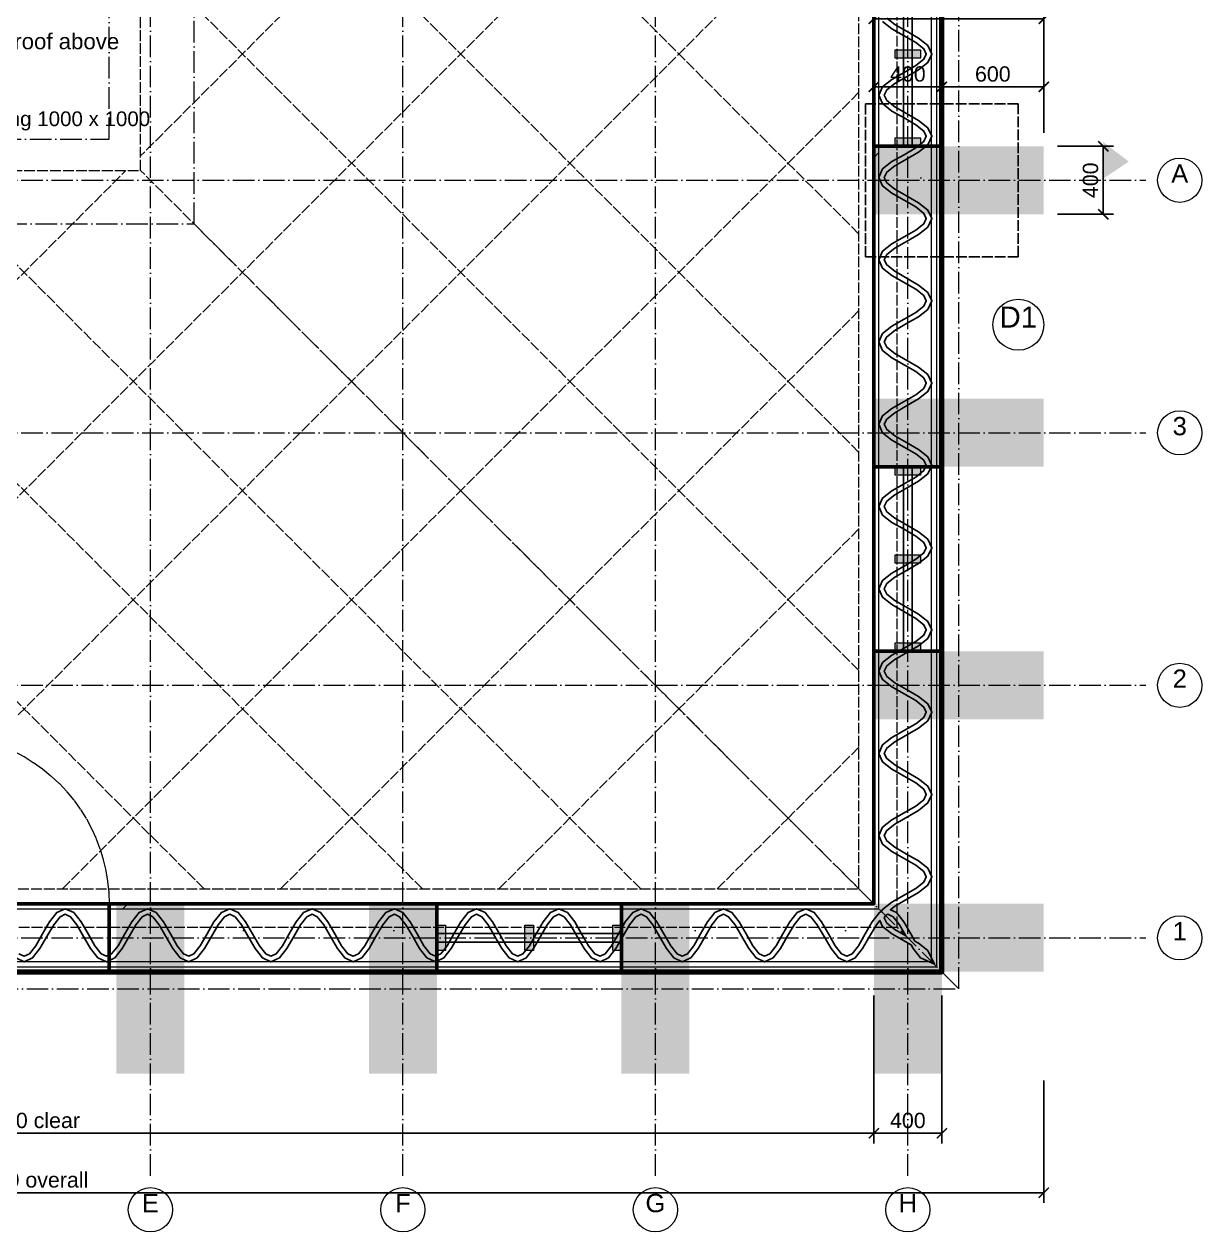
# Model space of a CAD drawing. Header units: millimetres. Extents: x 0 to 157872, y -2 to 14466.
# Drawn here: x 41230 to 48160, y 0 to 7106 of the extents above; entities that cross this region are included whole.
import ezdxf
from ezdxf.enums import TextEntityAlignment as Align

# ---------------------------------------------------------------- set-up
doc = ezdxf.new("R2010")
doc.units = ezdxf.units.MM
doc.linetypes.add('DASHDOT', pattern=[3.556, 2.54, -0.508, 0, -0.508])
doc.linetypes.add('DASHED', pattern=[1.524, 1.27, -0.254])
for name, color, linetype, lineweight in [('ANNOTATION', 4, 'CONTINUOUS', 18), ('BUTTRESS-SOLID', 7, 'CONTINUOUS', 25), ('DIMS', 3, 'CONTINUOUS', 18), ('HATCH-INSULATION', 7, 'Continuous', 9), ('HATCH-PRINTED', 7, 'CONTINUOUS', 9), ('HIDDEN-AXIS', 8, 'DASHED', 18), ('LINES', 7, 'CONTINUOUS', 25), ('OUTLINE-CUT', 7, 'CONTINUOUS', 50), ('OUTLINE-FINE', 7, 'CONTINUOUS', 25), ('PRINTED-BEAD', 7, 'CONTINUOUS', 25), ('TEXT', 7, 'CONTINUOUS', 18)]:
    doc.layers.add(name, color=color, linetype=linetype, lineweight=lineweight)
doc.styles.get("Standard").update_dxf_attribs({"font": 'arial.ttf'})
doc.dimstyles.new('PYR-1-50', dxfattribs={"dimscale": 50, "dimtxt": 1.8, "dimasz": 1.2, "dimexe": 1.2, "dimexo": 0.8, "dimgap": 0.6, "dimtad": 1, "dimdec": 0, "dimtxsty": 'Standard', "dimblk": 'ARCHTICK', "dimcen": 2.5, "dimclrd": 3, "dimclre": 3, "dimclrt": 7, "dimazin": 3, "dimtfac": 1, "dimtmove": 0, "dimatfit": 3})
pattern_1 = [(45, (0, 0), (-1425.35, 1425.35), [])]
pattern_2 = [(0, (0, 0), (442.913, 885.827), [0, -885.827])]

# ---------------------------------------------------------------- blocks, each defined once
blk = doc.blocks.new('_ARCHTICK')
at = {"color": 0, "linetype": 'BYBLOCK', "const_width": 0.15}
blk.add_lwpolyline([(-0.5, -0.5), (0.5, 0.5)], dxfattribs=at)

msp = doc.modelspace()

# ---------------------------------------------------------------- hatches: boundary and pattern name
at = {"layer": 'ANNOTATION', "ltscale": 50}
h = msp.add_hatch(color=7, dxfattribs=at)
h.dxf.hatch_style = 1
h.paths.add_polyline_path([(47580, 6197.1), (47580, 6412.1), (47730, 6297.1)])
at = {"layer": 'BUTTRESS-SOLID', "ltscale": 50}
h = msp.add_hatch(color=7, dxfattribs=at)
h.dxf.hatch_style = 1
h.paths.add_polyline_path([(46355, 6905), (46355, 6955), (46505, 6955), (46505, 6905)])
h = msp.add_hatch(color=7, dxfattribs=at)
h.dxf.hatch_style = 1
h.paths.add_polyline_path([(46355, 6387.1), (46355, 6437.1), (46505, 6437.1), (46505, 6387.1)])
h = msp.add_hatch(color=7, dxfattribs=at)
h.dxf.hatch_style = 1
h.paths.add_polyline_path([(47230, 5987.1), (46230, 5987.1), (46230, 6387.1), (46635, 6387.1), (47230, 6387.1)])
h = msp.add_hatch(color=7, dxfattribs=at)
h.dxf.hatch_style = 1
h.paths.add_polyline_path([(47230, 4501.4), (46635, 4501.4), (46230, 4501.4), (46230, 4901.4), (47230, 4901.4)])
h = msp.add_hatch(color=7, dxfattribs=at)
h.dxf.hatch_style = 1
h.paths.add_polyline_path([(46355, 4501.4), (46505, 4501.4), (46505, 4451.4), (46355, 4451.4)])
h = msp.add_hatch(color=7, dxfattribs=at)
h.dxf.hatch_style = 1
h.paths.add_polyline_path([(46355, 3983.6), (46505, 3983.6), (46505, 3933.6), (46355, 3933.6)])
h = msp.add_hatch(color=7, dxfattribs=at)
h.dxf.hatch_style = 1
h.paths.add_polyline_path([(47230, 3415.7), (47230, 3015.7), (46230, 3015.7), (46230, 3415.7), (46635, 3415.7), (46635, 3415.7)])
h = msp.add_hatch(color=7, dxfattribs=at)
h.dxf.hatch_style = 1
h.paths.add_polyline_path([(46355, 3465.7), (46505, 3465.7), (46505, 3415.7), (46355, 3415.7)])
h = msp.add_hatch(color=7, dxfattribs=at)
h.dxf.hatch_style = 1
h.paths.add_polyline_path([(41772.9, 930), (41772.9, 1930), (42172.9, 1930), (42172.9, 930)])
h = msp.add_hatch(color=7, dxfattribs=at)
h.dxf.hatch_style = 1
h.paths.add_polyline_path([(43658.6, 1930), (43658.6, 1525), (43658.6, 930), (43258.6, 930), (43258.6, 1930)])
h = msp.add_hatch(color=7, dxfattribs=at)
h.dxf.hatch_style = 1
h.paths.add_polyline_path([(45144.3, 1930), (45144.3, 930), (44744.3, 930), (44744.3, 1525), (44744.3, 1930)])
h = msp.add_hatch(color=7, dxfattribs=at)
h.dxf.hatch_style = 1
h.paths.add_polyline_path([(46230, 1530), (46230, 1930), (47230, 1930), (47230, 1530)])
h = msp.add_hatch(color=7, dxfattribs=at)
h.dxf.hatch_style = 1
h.paths.add_polyline_path([(46230, 930), (46230, 1930), (46630, 1930), (46630, 930)])
h = msp.add_hatch(color=7, dxfattribs=at)
h.dxf.hatch_style = 1
h.paths.add_polyline_path([(43708.6, 1805), (43708.6, 1655), (43658.6, 1655), (43658.6, 1805)])
h = msp.add_hatch(color=7, dxfattribs=at)
h.dxf.hatch_style = 1
h.paths.add_polyline_path([(44226.4, 1805), (44226.4, 1655), (44176.4, 1655), (44176.4, 1805)])
h = msp.add_hatch(color=7, dxfattribs=at)
h.dxf.hatch_style = 1
h.paths.add_polyline_path([(44744.3, 1805), (44744.3, 1655), (44694.3, 1655), (44694.3, 1805)])
at = {"layer": 'HATCH-INSULATION', "ltscale": 50}
h = msp.add_hatch(dxfattribs=at)
h.set_pattern_fill('DOTS', scale=23.622047)
h.set_pattern_definition(pattern_2)
h.paths.add_polyline_path([(46260, 6207.2), (46260, 6387.1), (46488.6, 6387.1), (46476.6, 6377.7), (46407.5, 6337.9), (46336.6, 6297), (46281.7, 6253.8)])
h = msp.add_hatch(dxfattribs=at)
h.set_pattern_fill('DOTS', scale=23.622047)
h.set_pattern_definition(pattern_2)
h.paths.add_polyline_path([(46570, 6387.1), (46570, 5965.1), (46548.3, 6011.7), (46493.4, 6055), (46422.5, 6095.8), (46353.4, 6135.6), (46305.8, 6173.1), (46291.5, 6203.9), (46305.8, 6234.6), (46353.4, 6272.1), (46422.5, 6311.9), (46493.4, 6352.8), (46537.1, 6387.1)])
h = msp.add_hatch(dxfattribs=at)
h.set_pattern_fill('DOTS', scale=23.622047)
h.set_pattern_definition(pattern_2)
h.paths.add_polyline_path([(46260, 5723.1), (46260, 6200.5), (46281.7, 6154), (46336.6, 6110.7), (46407.5, 6069.8), (46476.6, 6030), (46524.2, 5992.6), (46538.5, 5961.8), (46524.2, 5931), (46476.6, 5893.6), (46407.5, 5853.8), (46336.6, 5812.9), (46281.7, 5769.7)])
h = msp.add_hatch(dxfattribs=at)
h.set_pattern_fill('DOTS', scale=23.622047)
h.set_pattern_definition(pattern_2)
h.paths.add_polyline_path([(46570, 5481), (46548.3, 5527.6), (46493.4, 5570.9), (46353.4, 5651.5), (46305.8, 5689), (46291.5, 5719.8), (46305.8, 5750.5), (46353.4, 5788), (46422.5, 5827.8), (46493.4, 5868.7), (46548.3, 5911.9), (46570, 5958.5)])
h = msp.add_hatch(dxfattribs=at)
h.set_pattern_fill('DOTS', scale=23.622047)
h.set_pattern_definition(pattern_2)
h.paths.add_polyline_path([(46260, 5716.5), (46281.7, 5669.9), (46336.6, 5626.6), (46476.6, 5546), (46524.2, 5508.5), (46538.5, 5477.7), (46524.2, 5447), (46476.6, 5409.5), (46407.5, 5369.7), (46336.6, 5328.8), (46281.7, 5285.6), (46260, 5239)])
h = msp.add_hatch(dxfattribs=at)
h.set_pattern_fill('DOTS', scale=23.622047)
h.set_pattern_definition(pattern_2)
h.paths.add_polyline_path([(46570, 4997), (46548.3, 5043.5), (46493.4, 5086.8), (46353.4, 5167.5), (46305.8, 5204.9), (46291.5, 5235.7), (46305.8, 5266.5), (46353.4, 5303.9), (46422.5, 5343.7), (46493.4, 5384.6), (46548.3, 5427.8), (46570, 5474.4)])
h = msp.add_hatch(dxfattribs=at)
h.set_pattern_fill('DOTS', scale=23.622047)
h.set_pattern_definition(pattern_2)
h.paths.add_polyline_path([(46260, 5232.4), (46281.7, 5185.8), (46336.6, 5142.5), (46476.6, 5061.9), (46524.2, 5024.4), (46538.5, 4993.6), (46524.2, 4962.9), (46476.6, 4925.4), (46407.5, 4885.6), (46336.6, 4844.7), (46281.7, 4801.5), (46260, 4754.9)])
h = msp.add_hatch(dxfattribs=at)
h.set_pattern_fill('DOTS', scale=23.622047)
h.set_pattern_definition(pattern_2)
h.paths.add_polyline_path([(46570, 4990.3), (46570, 4512.9), (46548.3, 4559.5), (46493.4, 4602.7), (46422.5, 4643.6), (46353.4, 4683.4), (46305.8, 4720.8), (46291.5, 4751.6), (46305.8, 4782.4), (46353.4, 4819.8), (46422.5, 4859.6), (46493.4, 4900.5), (46548.3, 4943.7)])
h = msp.add_hatch(dxfattribs=at)
h.set_pattern_fill('DOTS', scale=23.622047)
h.set_pattern_definition(pattern_2)
h.paths.add_polyline_path([(46407.5, 4617.6), (46476.6, 4577.8), (46524.2, 4540.3), (46538.5, 4509.5), (46534.7, 4501.4), (46260, 4501.4), (46260, 4748.3), (46281.7, 4701.7), (46336.6, 4658.5)])
h = msp.add_hatch(dxfattribs=at)
h.set_pattern_fill('DOTS', scale=23.622047)
h.set_pattern_definition(pattern_2)
h.paths.add_polyline_path([(46567.8, 4501.4), (46570, 4506.2), (46570, 4501.4)])
h = msp.add_hatch(dxfattribs=at)
h.set_pattern_fill('DOTS', scale=23.622047)
h.set_pattern_definition(pattern_2)
h.paths.add_polyline_path([(46336.6, 3392.5), (46281.7, 3349.2), (46260, 3302.6), (46260, 3415.7), (46376.9, 3415.7)])
h = msp.add_hatch(dxfattribs=at)
h.set_pattern_fill('DOTS', scale=23.622047)
h.set_pattern_definition(pattern_2)
h.paths.add_polyline_path([(46548.3, 3107.2), (46493.4, 3150.4), (46422.5, 3191.3), (46353.4, 3231.1), (46305.8, 3268.5), (46291.5, 3299.3), (46305.8, 3330.1), (46353.4, 3367.5), (46437, 3415.7), (46570, 3415.7), (46570, 3060.6)])
h = msp.add_hatch(dxfattribs=at)
h.set_pattern_fill('DOTS', scale=23.622047)
h.set_pattern_definition(pattern_2)
h.paths.add_polyline_path([(46260, 3296), (46281.7, 3249.4), (46336.6, 3206.2), (46407.5, 3165.3), (46476.6, 3125.5), (46524.2, 3088), (46538.5, 3057.3), (46524.2, 3026.5), (46476.6, 2989), (46336.6, 2908.4), (46281.7, 2865.1), (46260, 2818.5)])
h = msp.add_hatch(dxfattribs=at)
h.set_pattern_fill('DOTS', scale=23.622047)
h.set_pattern_definition(pattern_2)
h.paths.add_polyline_path([(46570, 2576.5), (46548.3, 2623.1), (46493.4, 2666.3), (46422.5, 2707.2), (46353.4, 2747), (46305.8, 2784.5), (46291.5, 2815.2), (46305.8, 2846), (46353.4, 2883.5), (46493.4, 2964.1), (46548.3, 3007.4), (46570, 3054)])
h = msp.add_hatch(dxfattribs=at)
h.set_pattern_fill('DOTS', scale=23.622047)
h.set_pattern_definition(pattern_2)
h.paths.add_polyline_path([(46260, 2811.9), (46281.7, 2765.3), (46336.6, 2722.1), (46407.5, 2681.2), (46476.6, 2641.4), (46524.2, 2604), (46538.5, 2573.2), (46524.2, 2542.4), (46476.6, 2505), (46336.6, 2424.3), (46281.7, 2381), (46260, 2334.5)])
h = msp.add_hatch(dxfattribs=at)
h.set_pattern_fill('DOTS', scale=23.622047)
h.set_pattern_definition(pattern_2)
h.paths.add_polyline_path([(46570, 2092.4), (46548.3, 2139), (46493.4, 2182.2), (46422.5, 2223.1), (46353.4, 2262.9), (46305.8, 2300.4), (46291.5, 2331.1), (46305.8, 2361.9), (46353.4, 2399.4), (46493.4, 2480), (46548.3, 2523.3), (46570, 2569.9)])
h = msp.add_hatch(dxfattribs=at)
h.set_pattern_fill('DOTS', scale=23.622047)
h.set_pattern_definition(pattern_2)
h.paths.add_polyline_path([(46263, 1878.3), (46219.8, 1823.4), (46178.9, 1752.5), (46139.1, 1683.4), (46101.7, 1635.8), (46070.9, 1621.5), (46040.1, 1635.8), (46002.7, 1683.4), (45962.9, 1752.5), (45922, 1823.4), (45878.8, 1878.3), (45832.2, 1900), (46260, 1900), (46260, 2327.8), (46281.7, 2281.2), (46336.6, 2238), (46407.5, 2197.1), (46476.6, 2157.3), (46524.2, 2119.9), (46538.5, 2089.1), (46524.2, 2058.3), (46476.6, 2020.9), (46336.6, 1940.2), (46281.7, 1897), (46275.8, 1884.2)])
h = msp.add_hatch(dxfattribs=at)
h.set_pattern_fill('DOTS', scale=23.622047)
h.set_pattern_definition(pattern_2)
h.paths.add_polyline_path([(46570, 1608.3), (46548.3, 1654.9), (46493.4, 1698.1), (46470.8, 1711.2), (46447, 1752.5), (46406.1, 1823.4), (46362.9, 1878.3), (46327.4, 1894.8), (46353.4, 1915.3), (46493.4, 1996), (46548.3, 2039.2), (46570, 2085.8)])
h = msp.add_hatch(dxfattribs=at)
h.set_pattern_fill('DOTS', scale=23.622047)
h.set_pattern_definition(pattern_2)
h.paths.add_polyline_path([(41782.3, 1683.4), (41744.9, 1635.8), (41730, 1628.9), (41730, 1900), (41952.8, 1900), (41906.2, 1878.3), (41863, 1823.4), (41822.1, 1752.5)])
h = msp.add_hatch(dxfattribs=at)
h.set_pattern_fill('DOTS', scale=23.622047)
h.set_pattern_definition(pattern_2)
h.paths.add_polyline_path([(42194.9, 1590), (41730, 1590), (41730, 1595.9), (41764, 1611.7), (41807.2, 1666.6), (41848.1, 1737.5), (41887.9, 1806.6), (41925.4, 1854.2), (41956.1, 1868.5), (41986.9, 1854.2), (42024.4, 1806.6), (42064.2, 1737.5), (42105, 1666.6), (42148.3, 1611.7)])
h = msp.add_hatch(dxfattribs=at)
h.set_pattern_fill('DOTS', scale=23.622047)
h.set_pattern_definition(pattern_2)
h.paths.add_polyline_path([(41959.5, 1900), (42436.9, 1900), (42390.3, 1878.3), (42347.1, 1823.4), (42306.2, 1752.5), (42266.4, 1683.4), (42229, 1635.8), (42198.2, 1621.5), (42167.4, 1635.8), (42130, 1683.4), (42090.2, 1752.5), (42049.3, 1823.4), (42006, 1878.3)])
h = msp.add_hatch(dxfattribs=at)
h.set_pattern_fill('DOTS', scale=23.622047)
h.set_pattern_definition(pattern_2)
h.paths.add_polyline_path([(42679, 1590), (42201.5, 1590), (42248.1, 1611.7), (42291.3, 1666.6), (42332.2, 1737.5), (42372, 1806.6), (42409.5, 1854.2), (42440.2, 1868.5), (42471, 1854.2), (42508.5, 1806.6), (42548.3, 1737.5), (42589.1, 1666.6), (42632.4, 1611.7)])
h = msp.add_hatch(dxfattribs=at)
h.set_pattern_fill('DOTS', scale=23.622047)
h.set_pattern_definition(pattern_2)
h.paths.add_polyline_path([(42443.5, 1900), (42921, 1900), (42874.4, 1878.3), (42831.2, 1823.4), (42790.3, 1752.5), (42750.5, 1683.4), (42713, 1635.8), (42682.3, 1621.5), (42651.5, 1635.8), (42614, 1683.4), (42574.2, 1752.5), (42533.4, 1823.4), (42490.1, 1878.3)])
h = msp.add_hatch(dxfattribs=at)
h.set_pattern_fill('DOTS', scale=23.622047)
h.set_pattern_definition(pattern_2)
h.paths.add_polyline_path([(43163, 1590), (42685.6, 1590), (42732.2, 1611.7), (42775.4, 1666.6), (42816.3, 1737.5), (42856.1, 1806.6), (42893.5, 1854.2), (42924.3, 1868.5), (42955.1, 1854.2), (42992.5, 1806.6), (43032.3, 1737.5), (43073.2, 1666.6), (43116.5, 1611.7)])
h = msp.add_hatch(dxfattribs=at)
h.set_pattern_fill('DOTS', scale=23.622047)
h.set_pattern_definition(pattern_2)
h.paths.add_polyline_path([(42927.6, 1900), (43405.1, 1900), (43358.5, 1878.3), (43315.3, 1823.4), (43274.4, 1752.5), (43234.6, 1683.4), (43197.1, 1635.8), (43166.4, 1621.5), (43135.6, 1635.8), (43098.1, 1683.4), (43058.3, 1752.5), (43017.5, 1823.4), (42974.2, 1878.3)])
h = msp.add_hatch(dxfattribs=at)
h.set_pattern_fill('DOTS', scale=23.622047)
h.set_pattern_definition(pattern_2)
h.paths.add_polyline_path([(43647.1, 1590), (43169.7, 1590), (43216.3, 1611.7), (43259.5, 1666.6), (43300.4, 1737.5), (43340.2, 1806.6), (43377.6, 1854.2), (43408.4, 1868.5), (43439.2, 1854.2), (43476.6, 1806.6), (43516.4, 1737.5), (43557.3, 1666.6), (43600.5, 1611.7)])
h = msp.add_hatch(dxfattribs=at)
h.set_pattern_fill('DOTS', scale=23.622047)
h.set_pattern_definition(pattern_2)
h.paths.add_polyline_path([(43650.5, 1621.5), (43619.7, 1635.8), (43582.2, 1683.4), (43542.4, 1752.5), (43501.5, 1823.4), (43458.3, 1878.3), (43411.7, 1900), (43658.6, 1900), (43658.6, 1625.3)])
h = msp.add_hatch(dxfattribs=at)
h.set_pattern_fill('DOTS', scale=23.622047)
h.set_pattern_definition(pattern_2)
h.paths.add_polyline_path([(44767.5, 1823.4), (44744.3, 1783.1), (44744.3, 1900), (44857.4, 1900), (44810.8, 1878.3)])
h = msp.add_hatch(dxfattribs=at)
h.set_pattern_fill('DOTS', scale=23.622047)
h.set_pattern_definition(pattern_2)
h.paths.add_polyline_path([(45099.4, 1590), (44744.3, 1590), (44744.3, 1723), (44752.7, 1737.5), (44792.5, 1806.6), (44829.9, 1854.2), (44860.7, 1868.5), (44891.5, 1854.2), (44928.9, 1806.6), (44968.7, 1737.5), (45009.6, 1666.6), (45052.8, 1611.7)])
h = msp.add_hatch(dxfattribs=at)
h.set_pattern_fill('DOTS', scale=23.622047)
h.set_pattern_definition(pattern_2)
h.paths.add_polyline_path([(44864, 1900), (45341.5, 1900), (45294.9, 1878.3), (45251.6, 1823.4), (45210.8, 1752.5), (45171, 1683.4), (45133.5, 1635.8), (45102.7, 1621.5), (45072, 1635.8), (45034.5, 1683.4), (44994.7, 1752.5), (44953.8, 1823.4), (44910.6, 1878.3)])
h = msp.add_hatch(dxfattribs=at)
h.set_pattern_fill('DOTS', scale=23.622047)
h.set_pattern_definition(pattern_2)
h.paths.add_polyline_path([(45583.5, 1590), (45106, 1590), (45152.6, 1611.7), (45195.9, 1666.6), (45236.7, 1737.5), (45276.5, 1806.6), (45314, 1854.2), (45344.8, 1868.5), (45375.5, 1854.2), (45413, 1806.6), (45452.8, 1737.5), (45493.7, 1666.6), (45536.9, 1611.7)])
h = msp.add_hatch(dxfattribs=at)
h.set_pattern_fill('DOTS', scale=23.622047)
h.set_pattern_definition(pattern_2)
h.paths.add_polyline_path([(45348.1, 1900), (45825.5, 1900), (45779, 1878.3), (45735.7, 1823.4), (45694.8, 1752.5), (45655, 1683.4), (45617.6, 1635.8), (45586.8, 1621.5), (45556, 1635.8), (45518.6, 1683.4), (45478.8, 1752.5), (45437.9, 1823.4), (45394.7, 1878.3)])
h = msp.add_hatch(dxfattribs=at)
h.set_pattern_fill('DOTS', scale=23.622047)
h.set_pattern_definition(pattern_2)
h.paths.add_polyline_path([(46067.6, 1590), (45590.1, 1590), (45636.7, 1611.7), (45680, 1666.6), (45720.8, 1737.5), (45760.6, 1806.6), (45798.1, 1854.2), (45828.9, 1868.5), (45859.6, 1854.2), (45897.1, 1806.6), (45936.9, 1737.5), (45977.8, 1666.6), (46021, 1611.7)])
h = msp.add_hatch(dxfattribs=at)
h.set_pattern_fill('DOTS', scale=23.622047)
h.set_pattern_definition(pattern_2)
h.paths.add_polyline_path([(46313, 1868.5), (46343.7, 1854.2), (46381.2, 1806.6), (46418.9, 1741.1), (46353.4, 1778.8), (46305.8, 1816.3), (46291.5, 1847), (46298.3, 1861.7)])
h = msp.add_hatch(dxfattribs=at)
h.set_pattern_fill('DOTS', scale=23.622047)
h.set_pattern_definition(pattern_2)
h.paths.add_polyline_path([(46074.2, 1590), (46120.8, 1611.7), (46164, 1666.6), (46204.9, 1737.5), (46244.7, 1806.6), (46265.2, 1832.6), (46281.7, 1797.1), (46336.6, 1753.9), (46448.8, 1689.2), (46461.9, 1666.6), (46505.1, 1611.7), (46551.7, 1590)])
h = msp.add_hatch(dxfattribs=at)
h.set_pattern_fill('DOTS', scale=23.622047)
h.set_pattern_definition(pattern_2)
h.paths.add_polyline_path([(43653.8, 1590), (43658.6, 1592.2), (43658.6, 1590)])
at = {"layer": 'HATCH-PRINTED', "ltscale": 50}
h = msp.add_hatch(dxfattribs=at)
h.set_pattern_fill('ANSI31', scale=25.19685)
h.set_pattern_definition(pattern_1)
h.paths.add_polyline_path([(46258.5, 5719.8), (46260, 5716.5), (46260, 5239), (46258.5, 5235.7), (46260, 5232.4), (46260, 4754.9), (46258.5, 4751.6), (46260, 4748.3), (46260, 4501.4), (46230, 4501.4), (46230, 6387.1), (46260, 6387.1), (46260, 6207.2), (46258.5, 6203.9), (46260, 6200.5), (46260, 5723.1)])
h = msp.add_hatch(dxfattribs=at)
h.set_pattern_fill('ANSI31', scale=25.19685)
h.set_pattern_definition(pattern_1)
h.paths.add_polyline_path([(46570, 4997), (46570, 5474.4), (46571.5, 5477.7), (46570, 5481), (46570, 5958.5), (46571.5, 5961.8), (46570, 5965.1), (46570, 6387.1), (46630, 6387.1), (46630, 4501.4), (46570, 4501.4), (46570, 4506.2), (46571.5, 4509.5), (46570, 4512.9), (46570, 4990.3), (46571.5, 4993.6)])
h = msp.add_hatch(dxfattribs=at)
h.set_pattern_fill('ANSI31', scale=25.19685)
h.set_pattern_definition(pattern_1)
h.paths.add_polyline_path([(46070.9, 1588.5), (46074.2, 1590), (46551.7, 1590), (46585.9, 1574.1), (46570, 1608.3), (46570, 2085.8), (46571.5, 2089.1), (46570, 2092.4), (46570, 2569.9), (46571.5, 2573.2), (46570, 2576.5), (46570, 3054), (46571.5, 3057.3), (46570, 3060.6), (46570, 3415.7), (46630, 3415.7), (46630, 1530), (44744.3, 1530), (44744.3, 1590), (45099.4, 1590), (45102.7, 1588.5), (45106, 1590), (45583.5, 1590), (45586.8, 1588.5), (45590.1, 1590), (46067.6, 1590)])
h = msp.add_hatch(dxfattribs=at)
h.set_pattern_fill('ANSI31', scale=25.19685)
h.set_pattern_definition(pattern_1)
h.paths.add_polyline_path([(46230, 3415.7), (46260, 3415.7), (46260, 3302.6), (46258.5, 3299.3), (46260, 3296), (46260, 2818.5), (46258.5, 2815.2), (46260, 2811.9), (46260, 2334.5), (46258.5, 2331.1), (46260, 2327.8), (46260, 1900), (45832.2, 1900), (45828.9, 1901.5), (45825.5, 1900), (45348.1, 1900), (45344.8, 1901.5), (45341.5, 1900), (44864, 1900), (44860.7, 1901.5), (44857.4, 1900), (44744.3, 1900), (44744.3, 1930), (46230, 1930)])
h = msp.add_hatch(dxfattribs=at)
h.set_pattern_fill('ANSI31', scale=25.19685)
h.set_pattern_definition(pattern_1)
h.paths.add_polyline_path([(41959.5, 1900), (41956.1, 1901.5), (41952.8, 1900), (41730, 1900), (41730, 1930), (43658.6, 1930), (43658.6, 1900), (43411.7, 1900), (43408.4, 1901.5), (43405.1, 1900), (42927.6, 1900), (42924.3, 1901.5), (42921, 1900), (42443.5, 1900), (42440.2, 1901.5), (42436.9, 1900)])
h = msp.add_hatch(dxfattribs=at)
h.set_pattern_fill('ANSI31', scale=25.19685)
h.set_pattern_definition(pattern_1)
h.paths.add_polyline_path([(43166.4, 1588.5), (43169.7, 1590), (43647.1, 1590), (43650.5, 1588.5), (43653.8, 1590), (43658.6, 1590), (43658.6, 1530), (41730, 1530), (41730, 1590), (42194.9, 1590), (42198.2, 1588.5), (42201.5, 1590), (42679, 1590), (42682.3, 1588.5), (42685.6, 1590), (43163, 1590)])

# ---------------------------------------------------------------- linework, layer by layer
at = {"layer": 'ANNOTATION', "lineweight": 18, "ltscale": 50}
for centre, radius in [((48030, 6187.1), 130), ((47080, 5337.1), 150), ((48030, 4701.4), 130), ((48030, 3215.7), 130), ((48030, 1730), 130), ((41972.9, 130), 130), ((43458.6, 130), 130), ((44944.3, 130), 130), ((46430, 130), 130)]:
    msp.add_circle(centre, radius, dxfattribs=at)
at = {"layer": 'HIDDEN-AXIS', "linetype": 'DASHDOT', "lineweight": 13, "ltscale": 50}
for points in [[(41972.9, 330), (41972.9, 13530)], [(43458.6, 330), (43458.6, 13530)], [(44944.3, 330), (44944.3, 13530)], [(46430, 330), (46430, 13530)], [(34630, 6187.1), (47830, 6187.1)], [(34630, 4701.4), (47830, 4701.4)], [(34630, 3215.7), (47830, 3215.7)], [(34630, 1730), (47830, 1730)]]:
    msp.add_lwpolyline(points, dxfattribs=at)
at = {"layer": 'HIDDEN-AXIS', "linetype": 'DASHDOT', "lineweight": 20, "ltscale": 50}
for points in [[(35730, 1430), (46730, 1430), (46730, 12430), (35730, 12430), (35730, 1430)], [(40230, 5930), (42230, 5930), (42230, 7930), (40230, 7930), (40230, 5930)], [(40730, 6430), (41730, 6430), (41730, 7430), (40730, 7430), (40730, 6430)], [(46730, 1430), (42230, 5930)]]:
    msp.add_lwpolyline(points, dxfattribs=at)
at = {"layer": 'HIDDEN-AXIS', "linetype": 'DASHED', "lineweight": 20, "ltscale": 50}
for points in [[(36092.5, 1792.5), (46367.5, 1792.5), (46367.5, 12067.5), (36092.5, 12067.5), (36092.5, 1792.5)], [(36317.5, 2017.5), (46142.5, 2017.5), (46142.5, 11842.5), (36317.5, 11842.5), (36317.5, 2017.5)], [(46142.5, 10558.1), (41915.5, 6331.1)], [(46142.5, 9273.8), (42514.4, 5645.6)], [(46142.5, 5870.6), (43156.6, 8856.6)], [(46142.5, 4586.2), (42514.4, 8214.4)], [(46142.5, 7989.4), (43156.6, 5003.4)], [(40544.5, 6244.5), (41915.5, 6244.5), (41915.5, 7615.5), (40544.5, 7615.5), (40544.5, 6244.5)], [(46142.5, 3301.9), (41915.5, 7528.9)], [(46142.5, 6705), (43798.8, 4361.2)], [(37601.9, 2017.5), (41828.9, 6244.5)], [(44858.1, 2017.5), (40631.1, 6244.5)], [(46142.5, 2017.5), (41915.5, 6244.5)], [(38886.2, 2017.5), (42514.4, 5645.6)], [(43573.8, 2017.5), (39945.6, 5645.6)], [(46142.5, 5420.6), (44440.9, 3719.1)], [(42289.4, 2017.5), (39303.4, 5003.4)], [(40170.6, 2017.5), (43156.6, 5003.4)], [(41455, 2017.5), (43798.8, 4361.2)], [(46142.5, 4136.2), (45083.1, 3076.9)], [(42739.4, 2017.5), (44440.9, 3719.1)], [(44023.8, 2017.5), (45083.1, 3076.9)], [(46142.5, 2851.9), (45725.3, 2434.7)], [(45308.1, 2017.5), (45725.3, 2434.7)]]:
    msp.add_lwpolyline(points, dxfattribs=at)
at = {"layer": 'HIDDEN-AXIS', "linetype": 'DASHED', "lineweight": 25, "ltscale": 50}
msp.add_lwpolyline([(46180, 5737.1), (47080, 5737.1), (47080, 6637.1), (46180, 6637.1), (46180, 5737.1)], dxfattribs=at)
at = {"layer": 'HIDDEN-AXIS', "linetype": 'DASHDOT', "lineweight": 50, "ltscale": 50}
msp.add_lwpolyline([(47580, 6187.1), (47580, 6187.1)], dxfattribs=at)
at = {"layer": 'HIDDEN-AXIS', "linetype": 'DASHED', "lineweight": 15, "ltscale": 50}
msp.add_lwpolyline([(41172.3, 2826.9), (41230, 2796), (41285.6, 2761.5), (41338.8, 2723.4), (41389.3, 2681.8), (41437.1, 2637.1), (41481.8, 2589.3), (41523.4, 2538.8), (41561.5, 2485.6), (41596, 2430), (41626.9, 2372.3), (41653.9, 2312.7), (41676.9, 2251.4), (41695.9, 2188.8), (41710.8, 2125.1), (41721.4, 2060.5), (41727.9, 1995.4), (41730, 1930)], dxfattribs=at)
at = {"layer": 'LINES', "lineweight": 25, "ltscale": 50}
for points in [[(46405, 6387.1), (46405, 7472.9)], [(46455, 6387.1), (46455, 7472.9)], [(46405, 3415.7), (46405, 4501.4)], [(46455, 3415.7), (46455, 4501.4)], [(43658.6, 1755), (44744.3, 1755)], [(43658.6, 1705), (44744.3, 1705)]]:
    msp.add_lwpolyline(points, dxfattribs=at)
at = {"layer": 'LINES', "lineweight": 50, "ltscale": 50}
for points in [[(46230, 6387.1), (46630, 6387.1)], [(46230, 4501.4), (46630, 4501.4)], [(46230, 3415.7), (46630, 3415.7)], [(41730, 1930), (41730, 1530)], [(43658.6, 1930), (43658.6, 1530)], [(44744.3, 1930), (44744.3, 1530)]]:
    msp.add_lwpolyline(points, dxfattribs=at)
at = {"layer": 'OUTLINE-CUT', "lineweight": 100, "ltscale": 50}
msp.add_lwpolyline([(35830, 1530), (46630, 1530), (46630, 12330), (35830, 12330)], close=True, dxfattribs=at)
at = {"layer": 'OUTLINE-CUT', "lineweight": 50, "ltscale": 50}
msp.add_lwpolyline([(36230, 1930), (46230, 1930), (46230, 11930), (36230, 11930)], close=True, dxfattribs=at)
at = {"layer": 'OUTLINE-FINE', "lineweight": 9, "ltscale": 50}
msp.add_lwpolyline([(35860, 1560), (46600, 1560), (46600, 12300), (35860, 12300)], close=True, dxfattribs=at)
at = {"layer": 'OUTLINE-FINE', "lineweight": 15, "ltscale": 50}
for points in [[(35890, 1590), (46570, 1590), (46570, 12270), (35890, 12270)], [(36200, 1900), (46260, 1900), (46260, 11960), (36200, 11960)]]:
    msp.add_lwpolyline(points, close=True, dxfattribs=at)
at = {"layer": 'OUTLINE-FINE', "lineweight": 20, "ltscale": 50}
for points in [[(46355, 6905), (46355, 6955), (46505, 6955), (46505, 6905)], [(46355, 6387.1), (46355, 6437.1), (46505, 6437.1), (46505, 6387.1)], [(46355, 4451.4), (46355, 4501.4), (46505, 4501.4), (46505, 4451.4)], [(46355, 3933.6), (46355, 3983.6), (46505, 3983.6), (46505, 3933.6)], [(46355, 3415.7), (46355, 3465.7), (46505, 3465.7), (46505, 3415.7)], [(43658.6, 1805), (43708.6, 1805), (43708.6, 1655), (43658.6, 1655)], [(44176.4, 1805), (44226.4, 1805), (44226.4, 1655), (44176.4, 1655)], [(44694.3, 1805), (44744.3, 1805), (44744.3, 1655), (44694.3, 1655)]]:
    msp.add_lwpolyline(points, close=True, dxfattribs=at)
at = {"layer": 'PRINTED-BEAD', "lineweight": 25, "ltscale": 50}
for points in [[(46305.8, 7141.3), (46353.4, 7103.8), (46422.5, 7064), (46493.4, 7023.1), (46548.3, 6979.9), (46571.5, 6930), (46548.3, 6880.1), (46493.4, 6836.9), (46422.5, 6796), (46353.4, 6756.2), (46305.8, 6718.7), (46291.5, 6688), (46305.8, 6657.2), (46353.4, 6619.7), (46422.5, 6579.9), (46493.4, 6539), (46548.3, 6495.8), (46571.5, 6445.9), (46548.3, 6396), (46493.4, 6352.8), (46422.5, 6311.9), (46353.4, 6272.1), (46305.8, 6234.6), (46291.5, 6203.9), (46305.8, 6173.1), (46353.4, 6135.6), (46422.5, 6095.8), (46493.4, 6055), (46548.3, 6011.7), (46571.5, 5961.8), (46548.3, 5911.9), (46493.4, 5868.7), (46422.5, 5827.8), (46353.4, 5788), (46305.8, 5750.5), (46291.5, 5719.8), (46305.8, 5689), (46353.4, 5651.5), (46493.4, 5570.9), (46548.3, 5527.6), (46571.5, 5477.7), (46548.3, 5427.8), (46493.4, 5384.6), (46422.5, 5343.7), (46353.4, 5303.9), (46305.8, 5266.5), (46291.5, 5235.7), (46305.8, 5204.9), (46353.4, 5167.5), (46493.4, 5086.8), (46548.3, 5043.5), (46571.5, 4993.6), (46548.3, 4943.7), (46493.4, 4900.5), (46422.5, 4859.6), (46353.4, 4819.8), (46305.8, 4782.4), (46291.5, 4751.6), (46305.8, 4720.8), (46353.4, 4683.4), (46422.5, 4643.6), (46493.4, 4602.7), (46548.3, 4559.5), (46571.5, 4509.5), (46548.3, 4459.6), (46493.4, 4416.4), (46422.5, 4375.5), (46353.4, 4335.7), (46305.8, 4298.3), (46291.5, 4267.5), (46305.8, 4236.7), (46353.4, 4199.3), (46422.5, 4159.5), (46493.4, 4118.6), (46548.3, 4075.4), (46571.5, 4025.5), (46548.3, 3975.5), (46493.4, 3932.3), (46422.5, 3891.4), (46353.4, 3851.6), (46305.8, 3814.2), (46291.5, 3783.4), (46305.8, 3752.6), (46353.4, 3715.2), (46493.4, 3634.5), (46548.3, 3591.3), (46571.5, 3541.4), (46548.3, 3491.5), (46493.4, 3448.2), (46353.4, 3367.5), (46305.8, 3330.1), (46291.5, 3299.3), (46305.8, 3268.5), (46353.4, 3231.1), (46422.5, 3191.3), (46493.4, 3150.4), (46548.3, 3107.2), (46571.5, 3057.3), (46548.3, 3007.4), (46493.4, 2964.1), (46353.4, 2883.5), (46305.8, 2846), (46291.5, 2815.2), (46305.8, 2784.5), (46353.4, 2747), (46422.5, 2707.2), (46493.4, 2666.3), (46548.3, 2623.1), (46571.5, 2573.2), (46548.3, 2523.3), (46493.4, 2480), (46353.4, 2399.4), (46305.8, 2361.9), (46291.5, 2331.1), (46305.8, 2300.4), (46353.4, 2262.9), (46422.5, 2223.1), (46493.4, 2182.2), (46548.3, 2139), (46571.5, 2089.1), (46548.3, 2039.2), (46493.4, 1996), (46353.4, 1915.3), (46327.4, 1894.8), (46362.9, 1878.3), (46406.1, 1823.4), (46447, 1752.5), (46470.8, 1711.2), (46493.4, 1698.1), (46548.3, 1654.9), (46585.9, 1574.1), (46505.1, 1611.7), (46461.9, 1666.6), (46448.8, 1689.2), (46336.6, 1753.9), (46281.7, 1797.1), (46265.2, 1832.6), (46244.7, 1806.6), (46204.9, 1737.5), (46164, 1666.6), (46120.8, 1611.7), (46070.9, 1588.5), (46021, 1611.7), (45977.8, 1666.6), (45936.9, 1737.5), (45897.1, 1806.6), (45859.6, 1854.2), (45828.9, 1868.5), (45798.1, 1854.2), (45760.6, 1806.6), (45720.8, 1737.5), (45680, 1666.6), (45636.7, 1611.7), (45586.8, 1588.5), (45536.9, 1611.7), (45493.7, 1666.6), (45452.8, 1737.5), (45413, 1806.6), (45375.5, 1854.2), (45344.8, 1868.5), (45314, 1854.2), (45276.5, 1806.6), (45236.7, 1737.5), (45195.9, 1666.6), (45152.6, 1611.7), (45102.7, 1588.5), (45052.8, 1611.7), (45009.6, 1666.6), (44968.7, 1737.5), (44928.9, 1806.6), (44891.5, 1854.2), (44860.7, 1868.5), (44829.9, 1854.2), (44792.5, 1806.6), (44752.7, 1737.5), (44711.8, 1666.6), (44668.5, 1611.7), (44618.6, 1588.5), (44568.7, 1611.7), (44525.5, 1666.6), (44484.6, 1737.5), (44444.8, 1806.6), (44407.4, 1854.2), (44376.6, 1868.5), (44345.8, 1854.2), (44308.4, 1806.6), (44268.6, 1737.5), (44227.7, 1666.6), (44184.5, 1611.7), (44134.5, 1588.5), (44084.6, 1611.7), (44041.4, 1666.6), (44000.5, 1737.5), (43960.7, 1806.6), (43923.3, 1854.2), (43892.5, 1868.5), (43861.7, 1854.2), (43824.3, 1806.6), (43784.5, 1737.5), (43743.6, 1666.6), (43700.4, 1611.7), (43650.5, 1588.5), (43600.5, 1611.7), (43557.3, 1666.6), (43516.4, 1737.5), (43476.6, 1806.6), (43439.2, 1854.2), (43408.4, 1868.5), (43377.6, 1854.2), (43340.2, 1806.6), (43300.4, 1737.5), (43259.5, 1666.6), (43216.3, 1611.7), (43166.4, 1588.5), (43116.5, 1611.7), (43073.2, 1666.6), (43032.3, 1737.5), (42992.5, 1806.6), (42955.1, 1854.2), (42924.3, 1868.5), (42893.5, 1854.2), (42856.1, 1806.6), (42816.3, 1737.5), (42775.4, 1666.6), (42732.2, 1611.7), (42682.3, 1588.5), (42632.4, 1611.7), (42589.1, 1666.6), (42548.3, 1737.5), (42508.5, 1806.6), (42471, 1854.2), (42440.2, 1868.5), (42409.5, 1854.2), (42372, 1806.6), (42332.2, 1737.5), (42291.3, 1666.6), (42248.1, 1611.7), (42198.2, 1588.5), (42148.3, 1611.7), (42105, 1666.6), (42064.2, 1737.5), (42024.4, 1806.6), (41986.9, 1854.2), (41956.1, 1868.5), (41925.4, 1854.2), (41887.9, 1806.6), (41848.1, 1737.5), (41807.2, 1666.6), (41764, 1611.7), (41714.1, 1588.5), (41664.2, 1611.7), (41621, 1666.6), (41580.1, 1737.5), (41540.3, 1806.6), (41502.8, 1854.2), (41472, 1868.5), (41441.3, 1854.2), (41403.8, 1806.6), (41364, 1737.5), (41323.1, 1666.6), (41279.9, 1611.7), (41230, 1588.5), (41180.1, 1611.7)], [(41199.2, 1635.8), (41230, 1621.5), (41260.8, 1635.8), (41298.2, 1683.4), (41338, 1752.5), (41378.9, 1823.4), (41422.1, 1878.3), (41472, 1901.5), (41522, 1878.3), (41565.2, 1823.4), (41606.1, 1752.5), (41645.9, 1683.4), (41683.3, 1635.8), (41714.1, 1621.5), (41744.9, 1635.8), (41782.3, 1683.4), (41822.1, 1752.5), (41863, 1823.4), (41906.2, 1878.3), (41956.1, 1901.5), (42006, 1878.3), (42049.3, 1823.4), (42090.2, 1752.5), (42130, 1683.4), (42167.4, 1635.8), (42198.2, 1621.5), (42229, 1635.8), (42266.4, 1683.4), (42306.2, 1752.5), (42347.1, 1823.4), (42390.3, 1878.3), (42440.2, 1901.5), (42490.1, 1878.3), (42533.4, 1823.4), (42574.2, 1752.5), (42614, 1683.4), (42651.5, 1635.8), (42682.3, 1621.5), (42713, 1635.8), (42750.5, 1683.4), (42790.3, 1752.5), (42831.2, 1823.4), (42874.4, 1878.3), (42924.3, 1901.5), (42974.2, 1878.3), (43017.5, 1823.4), (43058.3, 1752.5), (43098.1, 1683.4), (43135.6, 1635.8), (43166.4, 1621.5), (43197.1, 1635.8), (43234.6, 1683.4), (43274.4, 1752.5), (43315.3, 1823.4), (43358.5, 1878.3), (43408.4, 1901.5), (43458.3, 1878.3), (43501.5, 1823.4), (43542.4, 1752.5), (43582.2, 1683.4), (43619.7, 1635.8), (43650.5, 1621.5), (43681.2, 1635.8), (43718.7, 1683.4), (43758.5, 1752.5), (43799.4, 1823.4), (43842.6, 1878.3), (43892.5, 1901.5), (43942.4, 1878.3), (43985.6, 1823.4), (44026.5, 1752.5), (44066.3, 1683.4), (44103.8, 1635.8), (44134.5, 1621.5), (44165.3, 1635.8), (44202.8, 1683.4), (44242.6, 1752.5), (44283.5, 1823.4), (44326.7, 1878.3), (44376.6, 1901.5), (44426.5, 1878.3), (44469.7, 1823.4), (44510.6, 1752.5), (44550.4, 1683.4), (44587.9, 1635.8), (44618.6, 1621.5), (44649.4, 1635.8), (44686.9, 1683.4), (44726.7, 1752.5), (44767.5, 1823.4), (44810.8, 1878.3), (44860.7, 1901.5), (44910.6, 1878.3), (44953.8, 1823.4), (44994.7, 1752.5), (45034.5, 1683.4), (45072, 1635.8), (45102.7, 1621.5), (45133.5, 1635.8), (45171, 1683.4), (45210.8, 1752.5), (45251.6, 1823.4), (45294.9, 1878.3), (45344.8, 1901.5), (45394.7, 1878.3), (45437.9, 1823.4), (45478.8, 1752.5), (45518.6, 1683.4), (45556, 1635.8), (45586.8, 1621.5), (45617.6, 1635.8), (45655, 1683.4), (45694.8, 1752.5), (45735.7, 1823.4), (45779, 1878.3), (45828.9, 1901.5), (45878.8, 1878.3), (45922, 1823.4), (45962.9, 1752.5), (46002.7, 1683.4), (46040.1, 1635.8), (46070.9, 1621.5), (46101.7, 1635.8), (46139.1, 1683.4), (46178.9, 1752.5), (46219.8, 1823.4), (46263, 1878.3), (46275.8, 1884.2), (46281.7, 1897), (46336.6, 1940.2), (46476.6, 2020.9), (46524.2, 2058.3), (46538.5, 2089.1), (46524.2, 2119.9), (46476.6, 2157.3), (46407.5, 2197.1), (46336.6, 2238), (46281.7, 2281.2), (46258.5, 2331.1), (46281.7, 2381), (46336.6, 2424.3), (46476.6, 2505), (46524.2, 2542.4), (46538.5, 2573.2), (46524.2, 2604), (46476.6, 2641.4), (46407.5, 2681.2), (46336.6, 2722.1), (46281.7, 2765.3), (46258.5, 2815.2), (46281.7, 2865.1), (46336.6, 2908.4), (46476.6, 2989), (46524.2, 3026.5), (46538.5, 3057.3), (46524.2, 3088), (46476.6, 3125.5), (46407.5, 3165.3), (46336.6, 3206.2), (46281.7, 3249.4), (46258.5, 3299.3), (46281.7, 3349.2), (46336.6, 3392.5), (46476.6, 3473.1), (46524.2, 3510.6), (46538.5, 3541.4), (46524.2, 3572.1), (46476.6, 3609.6), (46336.6, 3690.3), (46281.7, 3733.5), (46258.5, 3783.4), (46281.7, 3833.3), (46336.6, 3876.5), (46407.5, 3917.4), (46476.6, 3957.2), (46524.2, 3994.7), (46538.5, 4025.5), (46524.2, 4056.2), (46476.6, 4093.7), (46407.5, 4133.5), (46336.6, 4174.4), (46281.7, 4217.6), (46258.5, 4267.5), (46281.7, 4317.4), (46336.6, 4360.6), (46407.5, 4401.5), (46476.6, 4441.3), (46524.2, 4478.8), (46538.5, 4509.5), (46524.2, 4540.3), (46476.6, 4577.8), (46407.5, 4617.6), (46336.6, 4658.5), (46281.7, 4701.7), (46258.5, 4751.6), (46281.7, 4801.5), (46336.6, 4844.7), (46407.5, 4885.6), (46476.6, 4925.4), (46524.2, 4962.9), (46538.5, 4993.6), (46524.2, 5024.4), (46476.6, 5061.9), (46336.6, 5142.5), (46281.7, 5185.8), (46258.5, 5235.7), (46281.7, 5285.6), (46336.6, 5328.8), (46407.5, 5369.7), (46476.6, 5409.5), (46524.2, 5447), (46538.5, 5477.7), (46524.2, 5508.5), (46476.6, 5546), (46336.6, 5626.6), (46281.7, 5669.9), (46258.5, 5719.8), (46281.7, 5769.7), (46336.6, 5812.9), (46407.5, 5853.8), (46476.6, 5893.6), (46524.2, 5931), (46538.5, 5961.8), (46524.2, 5992.6), (46476.6, 6030), (46407.5, 6069.8), (46336.6, 6110.7), (46281.7, 6154), (46258.5, 6203.9), (46281.7, 6253.8), (46336.6, 6297), (46407.5, 6337.9), (46476.6, 6377.7), (46524.2, 6415.1), (46538.5, 6445.9), (46524.2, 6476.7), (46476.6, 6514.1), (46407.5, 6553.9), (46336.6, 6594.8), (46281.7, 6638), (46258.5, 6688), (46281.7, 6737.9), (46336.6, 6781.1), (46407.5, 6822), (46476.6, 6861.8), (46524.2, 6899.2), (46538.5, 6930), (46524.2, 6960.8), (46476.6, 6998.2), (46407.5, 7038), (46336.6, 7078.9), (46281.7, 7122.1)]]:
    msp.add_lwpolyline(points, dxfattribs=at)
msp.add_lwpolyline([(46418.9, 1741.1), (46381.2, 1806.6), (46343.7, 1854.2), (46313, 1868.5), (46298.3, 1861.7), (46291.5, 1847), (46305.8, 1816.3), (46353.4, 1778.8)], close=True, dxfattribs=at)

# ---------------------------------------------------------------- texts
at = {"layer": 'ANNOTATION', "ltscale": 50}
for s, height, p in [('A', 107.6, (48030, 6140.3)), ('D1', 124.2, (47080, 5283.1)), ('3', 107.6, (48030, 4654.6)), ('2', 107.6, (48030, 3168.9)), ('1', 107.6, (48030, 1683.2)), ('E', 107.6, (41972.9, 83.2)), ('F', 107.6, (43458.6, 83.2)), ('G', 107.6, (44944.3, 83.2)), ('H', 107.6, (46430, 83.2))]:
    msp.add_text(s, height=height, dxfattribs=at).set_placement(p, align=Align.BOTTOM_CENTER)
at = {"layer": 'TEXT', "ltscale": 50}
for s, height, p in [('pyramid roof above', 93.6, (41230, 6930)), ('crown opening 1000 x 1000', 86.4, (41230, 6480))]:
    msp.add_text(s, height=height, dxfattribs=at).set_placement(p, align=Align.BOTTOM_CENTER)

# ---------------------------------------------------------------- dimensions: what is measured, and where the dimension line sits
at = {"layer": 'DIMS'}
for base, p1, p2, text in [((46230, 7137.1), (46230, 6737.1), (47230, 6737.1), '<> from the inner face'), ((36230, 580), (36230, 1430), (46230, 1430), '<> clear'), ((35230, 230), (35230, 930), (47230, 930), '<> overall')]:
    msp.add_linear_dim(base=base, p1=p1, p2=p2, text=text, dimstyle='PYR-1-50', dxfattribs=at).render()
for base, p1, p2 in [((46230, 6737.1), (46230, 6427.1), (46630, 6427.1)), ((46630, 6737.1), (46630, 6427.1), (47230, 6427.1)), ((46230, 580), (46230, 1430), (46630, 1430))]:
    msp.add_linear_dim(base=base, p1=p1, p2=p2, dimstyle='PYR-1-50', dxfattribs=at).render()
msp.add_linear_dim(base=(47580, 5987.1), p1=(47270, 5987.1), p2=(47270, 6387.1), angle=90, dimstyle='PYR-1-50', dxfattribs=at).render()

doc.saveas('drawing.dxf')
